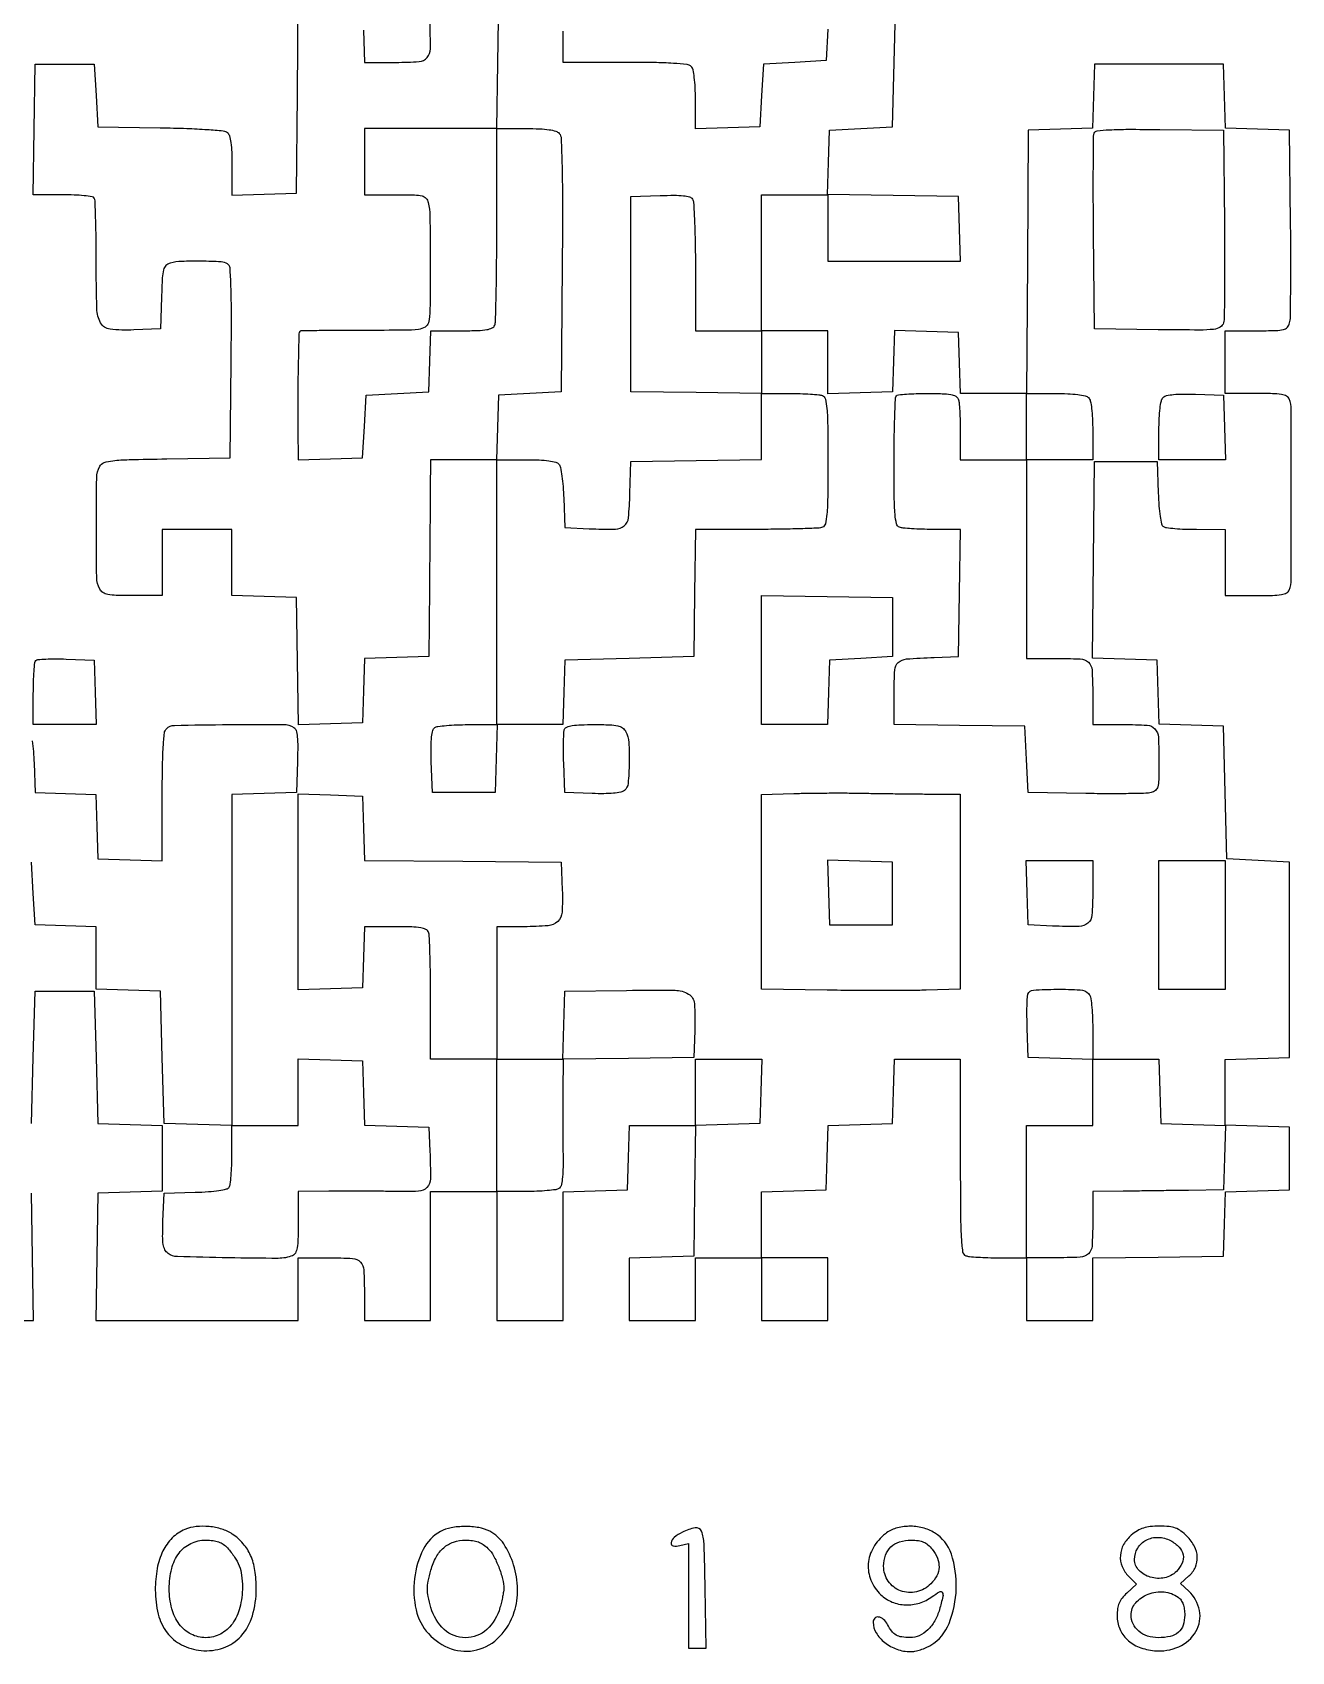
# Model space of a CAD drawing. Extents: x 156 to 936, y 95 to 969.
# Drawn here: x 574.7 to 936.1, y 95 to 559.6 of the extents above; entities that cross this region are included whole.
import ezdxf

# ---------------------------------------------------------------- set-up
doc = ezdxf.new("R2010")
doc.units = 0

msp = doc.modelspace()

# ---------------------------------------------------------------- linework, layer by layer
for points in [[(574.5, 246.5), (575, 265.5), (575.5, 284.5), (584, 284.5), (592.5, 284.5), (593, 265.5), (593.5, 246.5), (602.75, 246.212474), (612, 245.924948), (612, 236.5), (612, 227.075052), (602.75, 226.787526), (593.5, 226.5), (593.227441, 208.25), (592.954883, 190), (621.977441, 190), (651, 190), (651, 199), (651, 208), (659.893011, 208, -0.014293), (666.629342, 207.807402, -0.190034), (668.840438, 206.785965, -0.179949), (669.821795, 204.50542, -0.01257), (670, 197.418213), (670, 190), (679.5, 190), (689, 190), (689, 208.5), (689, 227), (698.5, 227), (708, 227), (708, 208.5), (708, 190), (717.5, 190), (727, 190), (727, 208.462474), (727, 226.924948), (736.25, 227.212474), (745.5, 227.5), (745.787526, 236.75), (746.075052, 246), (755.559591, 246), (765.044131, 246), (764.772065, 227.25), (764.5, 208.5), (755.25, 208.212474), (746, 207.924948), (746, 198.962474), (746, 190), (755.5, 190), (765, 190), (765, 199), (765, 208), (774.5, 208), (784, 208), (784, 199), (784, 190), (793.5, 190), (803, 190), (803, 199), (803, 208), (793.5, 208), (784, 208), (784, 217.462474), (784, 226.924948), (793.25, 227.212474), (802.5, 227.5), (802.787036, 236.712964), (803.074071, 245.925929), (812.287036, 246.212964), (821.5, 246.5), (821.787526, 255.75), (822.075052, 265), (831.537526, 265), (841, 265), (841, 237.106989, 0.001482), (841.047441, 221.102837, 0.01238), (841.269618, 213.864913, 0.020733), (841.66906, 209.7558, 0.273), (842.581787, 208.606989, 0.06844), (843.599719, 208.368926, 0.007317), (846.0249, 208.178303, 0.008902), (848.933927, 208.044385, 0.00705), (852.081787, 208), (860, 208), (860, 199), (860, 190), (869.5, 190), (879, 190), (879, 198.977935), (879, 207.955869), (897.75, 208.227935), (916.5, 208.5), (916.787036, 217.712964), (917.074071, 226.925929), (926.287036, 227.212964), (935.5, 227.5), (935.5, 236.5), (935.5, 245.5), (926.25, 245.787526), (917, 246.075052), (917, 255.5), (917, 264.924948), (926.25, 265.212474), (935.5, 265.5), (935.5, 293.5), (935.5, 321.5), (926.5, 322), (917.5, 322.5), (917, 341.5), (916.5, 360.5), (907.287036, 360.787036), (898.074071, 361.074071), (897.787036, 370.287036), (897.5, 379.5), (888.234491, 379.787731), (878.968982, 380.075462), (879.234491, 408.287731), (879.5, 436.5), (888.5, 436.5), (897.5, 436.5), (897.792098, 427.532999, 0.009786), (897.991711, 423.707636, 0.020298), (898.326695, 420.737125, 0.020215), (898.75425, 418.552989, 0.195149), (899.292098, 417.798312, 0.112618), (900.144238, 417.495093, 0.008743), (902.568616, 417.251635, 0.011595), (905.501991, 417.077158, 0.008591), (908.75, 417.015313), (917, 417), (917, 407.5), (917, 398), (925.893011, 398, 0.00673), (930.571713, 398.062976, 0.034532), (933.154102, 398.311531, 0.06988), (934.653872, 398.782907, 0.192406), (935.393011, 399.581787, 0.091131), (935.951795, 402.573538, 0.000722), (935.987056, 427, 0.000722), (935.951795, 451.426462, 0.091131), (935.393011, 454.418213, 0.192406), (934.653872, 455.217093, 0.06988), (933.154102, 455.688469, 0.034532), (930.571713, 455.937024, 0.00673), (925.893011, 456), (917, 456), (917, 465), (917, 474), (925.980948, 474, 0.004718), (931.547349, 474.05252, 0.05329), (933.733065, 474.327943, 0.154152), (934.853609, 474.996168, 0.122466), (935.511889, 476.25, 0.056278), (935.724366, 477.910045, 0.001377), (935.817795, 485.623438, 0.002973), (935.848704, 494.682513, 0.002017), (935.780941, 505), (935.5, 531.5), (926.287036, 531.787036), (917.074071, 532.074071), (916.787036, 541.287036), (916.5, 550.5), (898, 550.5), (879.5, 550.5), (879.212964, 541.287036), (878.925929, 532.074071), (869.712964, 531.787036), (860.5, 531.5), (860.237975, 493.75), (859.97595, 456), (850.526908, 456), (841.077866, 456), (840.788933, 464.75), (840.5, 473.5), (831.289473, 473.787003), (822.078945, 474.074007), (821.789473, 465.287003), (821.5, 456.5), (812.25, 456.212474), (803, 455.924948), (803, 464.962474), (803, 474), (793.5, 474), (784, 474), (784, 493.5), (784, 513), (793.5, 513), (803, 513), (803, 503.5), (803, 494), (822.037526, 494), (841.075052, 494), (840.787526, 503.25), (840.5, 512.5), (821.712768, 512.772202), (802.925536, 513.044404), (803.212768, 522.272202), (803.5, 531.5), (812.5, 532), (821.5, 532.5), (822, 551), (822.5, 569.5)], [(708.5, 569.5), (708.227935, 550.75), (707.955869, 532), (716.35549, 532, -0.009494), (720.288733, 531.925307, -0.026343), (723.042479, 531.674997, -0.036241), (724.930431, 531.261186, -0.14854), (725.897999, 530.622903, -0.165245), (726.474645, 529.114716, -0.003639), (726.715525, 521.18942, -0.00594), (726.840096, 510.093641, -0.001695), (726.770444, 492.872903), (726.5, 456.5), (717.5, 456), (708.5, 455.5), (708.212474, 446.25), (707.924948, 437), (716.340029, 437, -0.009847), (720.153251, 436.924898, -0.024175), (722.945269, 436.679335, -0.030203), (724.911654, 436.287979, -0.156568), (725.833879, 435.700164, -0.126595), (726.271826, 434.772011, -0.012295), (726.682026, 432.299919, -0.014976), (727.015093, 429.281363, -0.011302), (727.206324, 425.950164), (727.5, 417.5), (734.479083, 417.199088, 0.012739), (742.057347, 417.065605, 0.177046), (744.578192, 418.009645, 0.194277), (745.776454, 420.321238, 0.015844), (746.212602, 427.259666), (746.5, 436.5), (765.25, 436.772065), (784, 437.044131), (784, 446.5), (784, 455.955869), (765.25, 456.227935), (746.5, 456.5), (746.5, 484.5), (746.5, 512.5), (754.914347, 512.793098, -0.008519), (758.914541, 512.864234, -0.027159), (761.5815, 512.721251, -0.039341), (763.340297, 512.389362, -0.187221), (764.149034, 511.793098, -0.128488), (764.47857, 510.763477, -0.002861), (764.732898, 505.51891, -0.006287), (764.919391, 499.337338, -0.004187), (764.984687, 492.25), (765, 474), (774.5, 474), (784, 474), (784, 465), (784, 456), (791.918213, 456, -0.00705), (795.066073, 455.955615, -0.008902), (797.9751, 455.821697, -0.007317), (800.400281, 455.631074, -0.06844), (801.418213, 455.393011, -0.248646), (802.287914, 454.395349, -0.036527), (802.720076, 451.657417, -0.018394), (802.948864, 446.766599, -0.00249), (803, 436.5, -0.00249), (802.948864, 426.233401, -0.018394), (802.720076, 421.342583, -0.036527), (802.287914, 418.604651, -0.248646), (801.418213, 417.606989, -0.081387), (800.244749, 417.364235, -0.002401), (795.191102, 417.178303, -0.004745), (789.220935, 417.044049, -0.003248), (782.440771, 417), (765.045117, 417), (764.772559, 398.75), (764.5, 380.5), (746, 380), (727.5, 379.5), (727.212474, 370.25), (726.924948, 361), (717.498686, 361), (708.072424, 361), (707.786212, 351.25), (707.5, 341.5), (698.5, 341.5), (689.5, 341.5), (689.208654, 350.41543, -0.007874), (689.136581, 354.674656, -0.025891), (689.278743, 357.481964, -0.03736), (689.608404, 359.324421, -0.190691), (690.208654, 360.150117, -0.110447), (691.10652, 360.473134, -0.009524), (693.544105, 360.733216, -0.01219), (696.496014, 360.919039, -0.009158), (699.75, 360.984687), (708, 361), (708, 399), (708, 437), (698.5, 437), (689, 437), (688.916583, 428.25, 0.000134), (688.87364, 423.615372, 0.000037), (688.808736, 416.342188, 0.000037), (688.736478, 408.10741, 0.000039), (688.666583, 400), (688.5, 380.5), (679.287036, 380.212964), (670.074071, 379.925929), (669.787036, 370.712964), (669.5, 361.5), (660.272703, 361.212775), (651.045405, 360.925549), (650.772703, 379.212775), (650.5, 397.5), (641.25, 397.787526), (632, 398.075052), (632, 407.537526), (632, 417), (622, 417), (612, 417), (612, 407.5), (612, 398), (603.535184, 398, -0.006823), (598.803829, 398.064565, -0.042406), (596.394516, 398.335669, -0.091827), (594.979335, 398.900833, -0.129798), (594.059152, 399.889473, -0.119633), (593.188966, 403.251589, -0.003774), (593.080946, 417.499024, -0.003774), (593.188013, 431.746584, -0.11965), (594.057987, 435.10835, -0.191095), (595.290806, 436.15046, -0.053622), (597.799894, 436.703602, -0.021427), (602.456925, 437.01607, -0.0023), (613.273159, 437.227531), (631.5, 437.5), (631.765825, 464.931203, 0.001979), (631.845401, 478.813182, 0.009294), (631.711232, 486.79195, 0.00833), (631.437926, 492.036907, 0.238497), (630.765825, 493.16589, 0.129758), (628.854485, 493.772895, 0.009123), (623.194442, 493.949471, 0.012887), (617.576606, 493.877377, 0.055891), (614.286107, 493.379156, 0.128699), (613.057677, 492.679182, 0.137237), (612.366029, 491.482624, 0.050018), (612.01544, 489.184515, 0.005038), (611.786107, 483.642811), (611.5, 474.5), (603.861486, 474.209943, -0.035148), (597.003837, 474.431601, -0.247468), (594.315071, 476.223197, -0.118926), (593.219998, 480.321543, -0.006156), (593.054072, 494.094746, 0.003233), (593.013246, 500.679569, 0.00496), (592.88444, 506.381645, 0.001841), (592.707366, 511.272648, 0.129137), (592.470272, 512.048101, 0.220974), (591.897363, 512.42531, 0.010632), (589.56876, 512.72038, 0.015695), (586.704513, 512.930979, 0.010502), (583.418918, 513), (574.955869, 513), (575.227935, 531.75), (575.5, 550.5), (584, 550.5), (592.5, 550.5), (593, 541.5), (593.5, 532.5), (611.426204, 532.226208, -0.004527), (619.018538, 532.041483, -0.009449), (624.9248, 531.732439, -0.006421), (629.490107, 531.347971, -0.150078), (630.676204, 530.853763, -0.154111), (631.279807, 529.916721, -0.032057), (631.678033, 527.975643, -0.024846), (631.925039, 525.194287, -0.009724), (632, 521.340029), (632, 512.924948), (641.25, 513.212474), (650.5, 513.5), (650.765573, 541.75), (651.031147, 570)], [(669.787526, 560.25), (670.075052, 551), (679.018474, 551, 0.016964), (685.739673, 551.228106, 0.202443), (688.011851, 552.374694, 0.176255), (688.942101, 554.883746, 0.012303), (688.800912, 562.520917)], [(803, 560.5), (802.5, 551.5), (793.5, 551), (784.5, 550.5), (784, 541.5), (783.5, 532.5), (774.25, 532.212474), (765, 531.924948), (765, 540.262474, 0.01101), (764.921884, 543.809501, 0.020283), (764.678036, 546.684979, 0.021051), (764.311042, 548.858679, 0.145015), (763.8, 549.8, 0.17093), (762.588868, 550.380286, 0.011288), (758.675375, 550.716292, 0.011908), (753.080768, 550.936048, 0.003861), (744.8, 551), (727, 551), (727, 559.980948, 0.01682)], [(574.682026, 356.299919, -0.014976), (575.015093, 353.281363, -0.011302), (575.206324, 349.950164), (575.5, 341.5), (584.212982, 341.211607), (592.925964, 340.923214), (593.212982, 331.711607), (593.5, 322.5), (602.75, 322.212474), (612, 321.924948), (612, 340.262474, -0.003717), (612.06357, 348.814006, -0.01162), (612.28272, 354.562402, -0.0109), (612.617435, 358.578973, -0.171775), (613.2, 359.8, -0.193756), (615.490363, 360.775456, -0.002573), (631.214732, 361.006839, -0.003237), (646.696336, 361.054739, -0.141423), (649.791346, 360.150117, -0.190691), (650.391596, 359.324421, -0.03736), (650.721257, 357.481964, -0.025891), (650.863419, 354.674656, -0.007874), (650.791346, 350.41543), (650.5, 341.5), (641.25, 341.212474), (632, 340.924948), (632, 293.462474), (632, 246), (641.5, 246), (651, 246), (651, 255.537526), (651, 265.075052), (660.25, 264.787526), (669.5, 264.5), (669.787036, 255.287036), (670.074071, 246.074071), (679.287036, 245.787036), (688.5, 245.5), (688.800912, 238.520917, -0.012654), (688.940082, 230.695307, -0.186355), (687.947717, 228.18167, -0.199847), (685.553916, 227.078583, -0.014853), (678.206875, 227.02269, 0.002586), (673.854449, 227.096358, 0.001639), (668.781082, 227.139354, 0.001646), (663.798511, 227.148847, 0.003042), (659.75, 227.118604), (651, 227), (651, 218.106989, -0.00673), (650.937024, 213.428287, -0.034532), (650.688469, 210.845898, -0.06988), (650.217093, 209.346128, -0.192406), (649.418213, 208.606989, -0.092118), (645.257899, 207.838367, -0.004379), (631.006148, 207.977807, -0.003049), (616.355023, 208.338894, -0.151297), (613.644932, 209.270365, -0.118939), (612.768477, 210.305331, -0.077992), (612.2893, 211.800071, -0.040111), (612.110962, 214.193453, -0.007825), (612.203802, 218.520365), (612.5, 226.5), (621.467001, 226.792098, 0.009786), (625.292364, 226.991711, 0.020298), (628.262875, 227.326695, 0.020215), (630.447011, 227.75425, 0.195149), (631.201688, 228.292098, 0.112486), (631.504875, 229.143444, 0.008794), (631.748365, 231.557979, 0.011635), (631.92284, 234.479656, 0.008629), (631.984687, 237.713788), (632, 245.927576), (622.25, 246.213788), (612.5, 246.5), (612, 265.5), (611.5, 284.5), (602.25, 284.787526), (593, 285.075052), (593, 293.998593), (593, 302.922134), (584.25, 303.211067), (575.5, 303.5), (575, 312.5), (574.5, 321.5)]]:
    msp.add_lwpolyline(points, format="xyb")
for points in [[(670, 522.5), (670, 513), (678.891592, 513, -0.004794), (684.396244, 512.947225, -0.053752), (686.564415, 512.671313, -0.15457), (687.677363, 512.003136, -0.121653), (688.331795, 510.75, -0.057249), (688.804948, 506.97803, -0.002424), (688.880015, 493.492237, -0.00237), (688.825677, 479.98181, -0.05901), (688.356539, 476.297272, -0.199626), (687.413306, 475.026699, -0.105503), (685.522996, 474.383655, -0.027818), (681.566598, 474.137846, -0.00172), (669.792164, 474.102646, 0.001588), (662.863764, 474.083762, 0.002582), (656.980573, 474.018664, 0.000377), (651.766958, 473.930113, 0.195806), (651.475548, 473.805374, 0.191527), (651.199145, 473.153711, 0.000603), (651.003526, 464.045572, 0.003673), (650.883058, 454.72386, 0.004066), (650.906082, 445.712474), (651, 436.924948), (660.25, 437.212474), (669.5, 437.5), (670, 446.5), (670.5, 455.5), (679.5, 456), (688.5, 456.5), (688.788933, 465.25), (689.077866, 474), (697.931944, 474, 0.006774), (702.587627, 474.06308, 0.034654), (705.160359, 474.311801, 0.07006), (706.6553, 474.783343, 0.192048), (707.393011, 475.581787, 0.085473), (707.638057, 476.816774, 0.001104), (707.821697, 484.753025, 0.003165), (707.956091, 493.959151, 0.002067), (708, 504.581787), (708, 532), (689, 532), (670, 532)], [(916.780941, 505, -0.001977), (916.84951, 494.685605, -0.002921), (916.821033, 485.636338, -0.001332), (916.731182, 477.925454, -0.056385), (916.522911, 476.293917, -0.201199), (915.584148, 475.024369, -0.108143), (913.704851, 474.398377, -0.027714), (909.747913, 474.197675, -0.00164), (897.74197, 474.293917), (879.5, 474.5), (879.233499, 501.985808, -0.001668), (879.165929, 512.611092, -0.002601), (879.185882, 521.764054, -0.000734), (879.256352, 529.725961, -0.089258), (879.445632, 530.718916, -0.280145), (880.270138, 531.356316, -0.014458), (883.766408, 531.646835, -0.013546), (889.150823, 531.791713, -0.003139), (898.212133, 531.733108), (916.5, 531.5)], [(840.393011, 454.418213, -0.06844), (840.631074, 453.400281, -0.007317), (840.821697, 450.9751, -0.008902), (840.955615, 448.066073, -0.00705), (841, 444.918213), (841, 437), (850.5, 437), (860, 437), (860, 446.5), (860, 456), (868.3, 456, -0.011084), (871.828493, 455.92177, -0.020332), (874.693122, 455.677711, -0.021091), (876.860329, 455.310542, -0.144849), (877.8, 454.8, -0.144849), (878.310542, 453.860329, -0.021091), (878.677711, 451.693122, -0.020332), (878.92177, 448.828493, -0.011084), (879, 445.3), (879, 437), (869.5, 437), (860, 437), (860, 408.5), (860, 380), (867.918213, 380, -0.01141), (875.400012, 379.829247, -0.175208), (877.747254, 378.85745, -0.195511), (878.800362, 376.650479, -0.014768), (879, 369.893011), (879, 361), (887.893011, 361, -0.01475), (894.649733, 360.800634, -0.195308), (896.856829, 359.748727, -0.175386), (897.828979, 357.404021, -0.011451), (898, 349.937265, -0.005849), (897.943679, 345.122926, -0.059251), (897.661238, 343.143911, -0.157096), (896.993926, 342.106856, -0.111894), (895.75, 341.483537, -0.053901), (894.202744, 341.275019, -0.002978), (889.314063, 341.175744, -0.004581), (883.484344, 341.145502, -0.003332), (877, 341.214485), (860.5, 341.5), (860, 351), (859.5, 360.5), (840.75, 360.772065), (822, 361.044131), (822, 370.003013, -0.014145), (822.189786, 376.710381, -0.199221), (823.215181, 378.833819, -0.165247), (825.526075, 379.811123, -0.009063), (833.5, 380.245668), (840.5, 380.5), (840.772559, 398.75), (841.045117, 417), (833.104346, 417, -0.00703), (829.947843, 417.044384, -0.008884), (827.031526, 417.178303, -0.007293), (824.600358, 417.368909, -0.068502), (823.581787, 417.606989, -0.248425), (822.712415, 418.603434, -0.03667), (822.280022, 421.333113, -0.018449), (822.051171, 426.20933, -0.002501), (822, 436.440322, -0.00342), (822.048123, 443.474953, -0.005398), (822.195833, 449.508511, -0.001638), (822.396768, 454.718435, -0.188064), (822.666667, 455.333333, -0.17274), (823.225589, 455.598717, -0.006592), (825.553989, 455.804167, -0.011152), (828.359193, 455.951638, -0.007555), (831.559678, 456, -0.007572), (835.844582, 455.935105, -0.036743), (838.261382, 455.683483, -0.072956), (839.678861, 455.209264, -0.186076)], [(916.787526, 446.25), (917.075052, 437), (907.537526, 437), (898, 437), (898, 445.3, -0.010869), (898.078193, 448.896692, -0.021373), (898.324495, 451.746533, -0.023516), (898.70151, 453.866807, -0.141534), (899.236619, 454.836619, -0.141627), (900.215618, 455.376564, -0.030081), (902.156875, 455.694801, -0.024175), (904.863904, 455.841129, -0.010354), (908.486619, 455.786619), (916.5, 455.5)], [(592.787526, 370.25), (593.075052, 361), (584.037526, 361), (575, 361), (575, 369.833333, -0.007429), (575.05105, 373.269125, -0.010988), (575.206746, 376.278621, -0.006414), (575.423524, 378.778731, -0.173222), (575.703816, 379.370483, -0.17855), (576.286747, 379.639255, -0.007766), (578.564452, 379.783202, -0.012381), (581.319749, 379.846095, -0.008434), (584.453816, 379.787149), (592.5, 379.5)], [(744.964816, 359.065741, -0.106729), (745.87883, 355.872074, -0.021971), (746.009357, 349.981917, -0.017974), (745.670347, 344.115342, -0.198655), (744.594796, 342.078674, -0.126804), (743.568167, 341.594776, -0.023545), (741.485252, 341.298867, -0.021342), (738.735348, 341.157498, -0.01153), (735.344796, 341.206229), (727.5, 341.5), (727.206869, 349.916411, -0.006125), (727.131923, 353.23728, -0.008183), (727.150171, 356.252242, -0.006003), (727.236697, 358.764851, -0.080166), (727.425484, 359.666411, -0.220823), (728.073166, 360.294093, -0.044921), (729.664091, 360.692306, -0.02981), (732.149804, 360.931365, -0.009069), (735.933431, 361, -0.0074), (740.407308, 360.933784, -0.045377), (742.695822, 360.657161, -0.096493), (744.053158, 360.077882, -0.121501)], [(669.787321, 331.26551), (670.074641, 322.03102), (698.287321, 321.76551), (726.5, 321.5), (726.796198, 313.520365, -0.024754), (726.7176, 307.179672, -0.188489), (725.484212, 304.521953, -0.172538), (722.711576, 303.277182, -0.02007), (715.80887, 303), (708, 303), (708, 284), (708, 265), (717.463788, 265), (726.927576, 265), (727.213788, 274.75), (727.5, 284.5), (745.225902, 284.729286, -0.005846), (759.151981, 284.746585, -0.130891), (763.003216, 283.677606, -0.24823), (764.680641, 280.960704, -0.026054), (764.79184, 273.237562), (764.5, 265.5), (745.75, 265.227935), (727, 264.955869), (726.933947, 255.727935, 0.001663), (726.917936, 251.549633, 0.001003), (726.92536, 246.595825, 0.001004), (726.952494, 241.673002, 0.001759), (726.99747, 237.598276, -0.008179), (726.989874, 233.383967, -0.025722), (726.793234, 230.562988, -0.036226), (726.427377, 228.695401, -0.187083), (725.813523, 227.863589, -0.10988), (724.903682, 227.535316, -0.00973), (722.46241, 227.27081, -0.012345), (719.505577, 227.081972, -0.009309), (716.25, 227.015313), (708, 227), (708, 246), (708, 265), (698.5, 265), (689, 265), (689, 282.418213, 0.003244), (688.955951, 289.207024, 0.00474), (688.821697, 295.184475, 0.002396), (688.635772, 300.244542, 0.081401), (688.393011, 301.418213, 0.192048), (687.6553, 302.216657, 0.07006), (686.160359, 302.688199, 0.034654), (683.587627, 302.93692, 0.006774), (678.931944, 303), (670.077866, 303), (669.788933, 294.25), (669.5, 285.5), (660.25, 285.212474), (651, 284.924948), (651, 313), (651, 341.075052), (660.25, 340.787526), (669.5, 340.5)], [(831.75, 341.063793), (841, 341), (841, 313.036212), (841, 285.072424), (831.25, 284.786212, -0.005573), (826.247186, 284.695144, -0.001813), (818.85625, 284.669796, -0.001807), (810.643566, 284.70109, -0.002035), (802.75, 284.791817), (784, 285.083634), (784, 313.004291), (784, 340.924948), (793.25, 341.212474, -0.004156), (797.51219, 341.309506, -0.002297), (802.720312, 341.360841, -0.002289), (807.999661, 341.364454, -0.003681), (812.5, 341.313793, 0.000868), (817.000323, 341.237811, 0.00054), (822.279688, 341.163546, 0.000542), (827.487862, 341.101549, 0.000981)], [(879, 313.019052, -0.01682), (878.772817, 306.267676, -0.202101), (877.627338, 303.990719, -0.176722), (875.11956, 303.058134, -0.012322), (867.479083, 303.199088), (860.5, 303.5), (860.212474, 312.75), (859.924948, 322), (869.462474, 322), (879, 322)], [(877.8, 283.8, -0.147006), (878.316915, 282.838945, -0.020534), (878.681818, 280.584848, -0.019692), (878.923212, 277.57572, -0.010168), (879, 273.8), (879, 265), (888.462474, 265), (897.924948, 265), (898.212474, 255.75), (898.5, 246.5), (907.787023, 246.211984), (917.074046, 245.923969), (916.787023, 236.711984), (916.5, 227.5), (906.5, 227.353259, -0.000203), (902.034694, 227.289552, -0.000132), (896.867188, 227.219291, -0.000132), (891.818213, 227.153308, -0.000251), (887.75, 227.103259), (879, 227), (879, 218.106989, -0.014768), (878.800362, 211.349521, -0.195511), (877.747254, 209.14255, -0.175208), (875.400012, 208.170753, -0.01141), (867.918213, 208), (860, 208), (860, 227), (860, 246), (869.5, 246), (879, 246), (879, 255.462474), (879, 264.924948), (869.75, 265.212474), (860.5, 265.5), (860.206869, 273.916411, -0.006125), (860.131923, 277.23728, -0.008183), (860.150171, 280.252242, -0.006003), (860.236697, 282.764851, -0.080166), (860.425484, 283.666411, -0.293248), (861.972121, 284.803321, -0.013925), (868.713959, 285.043009, -0.01649), (875.407447, 284.873708, -0.183813)], [(618.5, 130.045972, 0.097971), (614.867771, 127.627034, 0.083377), (612.181952, 123.877538, 0.070072), (610.543114, 118.853343, 0.043939), (610.001554, 112.6849, 0.060493), (610.848421, 105.725371, 0.101866), (613.370972, 100.435379, 0.114546), (617.525541, 96.973455, 0.091527), (623.135764, 95.335487, 0.109106), (629.531938, 96.079696, 0.127286), (634.614084, 99.455999, 0.11177), (637.861825, 105.281659, 0.071036), (638.981996, 113, 0.037954), (638.589727, 118.321572, 0.065807), (637.362952, 122.573767, 0.075077), (635.22174, 125.972609, 0.067551), (632.102117, 128.730067, 0.0729), (629.123342, 130.144853, 0.050399), (625.45822, 130.876965, 0.050334), (621.714318, 130.861459, 0.071992)], [(691.841427, 129.475929, 0.153555), (686.879624, 124.343542, 0.086725), (684.375289, 115.974428, 0.084257), (684.827481, 107.006196, 0.130267), (688.373172, 100.154986, 0.124647), (694.904245, 95.818526, 0.147614), (702.279203, 95.486352, 0.142003), (708.814263, 99.317282, 0.112534), (713.001877, 106.393918, 0.083792), (713.940586, 112.912827, 0.06801), (712.814134, 119.893443, 0.072098), (709.990396, 125.895363, 0.128158), (705.953117, 129.524244, 0.076842), (702.83235, 130.571847, 0.043505), (698.849301, 130.905331, 0.043592), (694.888611, 130.545693, 0.080142)], [(761.25, 129.266966, 0.0524), (758.908906, 127.767927, 0.177961), (757.985285, 126.242085, 0.415761), (758.587512, 125.354117, 0.108602), (760.5, 125.410644), (763, 126.038104), (763, 111.019052), (763, 96), (765.523614, 96), (768.047228, 96), (767.773614, 113.237194, 0.003866), (767.472216, 126.003186, 0.089024), (766.718468, 129.558395, 0.357152), (764.951468, 130.519661, 0.069361)], [(819.513679, 128.8321, 0.093563), (816.061009, 124.877161, 0.114169), (814.595215, 120.201032, 0.117717), (815.34938, 115.465964, 0.104001), (818.174004, 111.333294, 0.094806), (821.405555, 109.239396, 0.087314), (825.277983, 108.407119, 0.085082), (829.289238, 108.940673, 0.083857), (832.91622, 110.779937, -0.028545), (835.047682, 112.175074, -0.415475), (835.834534, 111.961483, -0.191224), (836.0013, 110.780629, -0.010428), (835.023882, 107.08327, -0.057555), (833.654333, 103.79165, -0.074927), (831.658464, 101.213845, -0.085201), (829.225745, 99.576577, -0.107252), (826.575686, 99.015313, -0.035632), (824.182767, 99.198035, -0.094444), (822.569559, 99.761025, -0.09908), (821.321759, 100.859007, -0.041761), (820.11452, 102.75, 0.086049), (818.96149, 104.246792, 0.145498), (817.549705, 104.935328, 0.244781), (816.46899, 104.582788, 0.196302), (816, 103.434259, 0.137972), (816.859501, 100.378785, 0.089001), (819.316273, 97.611112, 0.08136), (822.825722, 95.671319, 0.08619), (826.70034, 95.003738, 0.051339), (827.993631, 95.138626, 0.025821), (829.58236, 95.5581, 0.025334), (831.195798, 96.166191, 0.03414), (832.580035, 96.885678, 0.163815), (837.781255, 103.080153, 0.085446), (839.839, 113.065412, 0.08686), (838.432688, 123.00667, 0.179236), (833.634961, 129.08092, 0.076041), (830.185799, 130.522086, 0.065496), (826.278649, 130.966224, 0.067699), (822.521624, 130.387604, 0.094912)], [(890.076725, 128.411106, 0.091333), (887.85625, 125.715939, 0.110452), (886.930676, 122.57947, 0.113434), (887.438468, 119.411915, 0.100471), (889.286383, 116.622708), (891.572766, 114.336325), (888.786383, 111.783336, 0.03806), (887.429768, 110.335835, 0.067823), (886.589821, 108.939268, 0.066467), (886.144093, 107.349153, 0.035154), (886, 105.302265, 0.098881), (886.754121, 101.526265, 0.106256), (888.893392, 98.43894, 0.096674), (892.301695, 96.300344, 0.068793), (896.703248, 95.268582, 0.127399), (903.733793, 96.407143, 0.159888), (908.621656, 100.790868, 0.179719), (909.634673, 106.800898, 0.160028), (906.551523, 112.36467), (904.183932, 114.558879), (906.591966, 116.703772, 0.103619), (908.449257, 119.215943, 0.119408), (909.017997, 122.134844, 0.109304), (908.195458, 125.189953, 0.076312), (906.076923, 128.076923, 0.034035), (904.327141, 129.603432, 0.074105), (902.768494, 130.457704, 0.065949), (900.91449, 130.875654, 0.022508), (898.153648, 131, 0.024142), (895.51817, 130.872673, 0.053459), (893.549654, 130.46673, 0.059736), (891.849856, 129.688169, 0.037684)], [(630.700723, 124.75, -0.034921), (632.77082, 122.131433, -0.058343), (634.072578, 119.646686, -0.057857), (634.771745, 116.913591, -0.033727), (635, 113.533623, -0.061579), (634.271142, 107.637974, -0.095196), (632.110842, 102.999041, -0.114517), (628.737184, 100.057304, -0.122881), (624.5, 99, -0.117949), (620.254327, 100.015672, -0.115059), (616.882819, 102.848174, -0.097396), (614.728866, 107.321234, -0.063734), (614, 113.016082, -0.060455), (614.705146, 118.826708, -0.100972), (616.807711, 123.260686, -0.12043), (620.163323, 126.013526, -0.112302), (624.5, 127, -0.030029), (626.561372, 126.876087, -0.057063), (628.175931, 126.491089, -0.065677), (629.507509, 125.79912, -0.055461)], [(705.463184, 124.627725, -0.071664), (707.066024, 122.485319, -0.032026), (708.553885, 119.285158, -0.032033), (709.639065, 115.86366, -0.060846), (709.988846, 113, -0.040312), (709.922639, 112.18014, -0.009094), (709.672974, 110.803016, -0.009367), (709.325173, 109.219966, -0.00896), (708.913537, 107.627288, -0.138911), (705.098481, 101.361208, -0.189171), (699, 98.96827, -0.189171), (692.901519, 101.361208, -0.138911), (689.086463, 107.627288, -0.016035), (688.307694, 110.826608, -0.051755), (688.08232, 113.000815, -0.051724), (688.308189, 115.175662, -0.016001), (689.087847, 118.377725, -0.056939), (690.604313, 122.124398, -0.089369), (692.77389, 124.825974, -0.097959), (695.58922, 126.440247, -0.081511), (699, 127, -0.03249), (701.042272, 126.867152, -0.055523), (702.699737, 126.460055, -0.060584), (704.125805, 125.730633, -0.047931)], [(832.92742, 124.365141, -0.069391), (834.441113, 121.769539, -0.10739), (834.892335, 119.224007, -0.110539), (834.24383, 116.773454, -0.076778), (832.545455, 114.454545, -0.138807), (828.435049, 112.157803, -0.149289), (823.856587, 112.445229, -0.154682), (820.332677, 115.21429, -0.150585), (819, 119.538955, -0.084839), (819.536404, 122.677498, -0.119856), (821.077569, 125.044655, -0.11515), (823.587484, 126.501163, -0.074266), (826.92742, 127, -0.032307), (828.967285, 126.868058, -0.071272), (830.467906, 126.450348, -0.077821), (831.708712, 125.656574, -0.044989)], [(901.315741, 126.850296, -0.079448), (903.786582, 124.998813, -0.146306), (904.933596, 122.788098, -0.153923), (904.651024, 120.392089, -0.090888), (903, 118, -0.147587), (899.630442, 116.192581, -0.120655), (895.526842, 116.36038, -0.132962), (892.244847, 118.35183, -0.192588), (891, 121.463858, -0.136571), (891.902515, 124.706417, -0.137521), (894.34877, 127.006184, -0.129036), (897.768889, 127.787389, -0.11359)], [(903.50887, 110.617172, -0.081012), (904.338566, 109.774694, -0.065616), (904.930821, 108.650946, -0.055146), (905.284206, 107.230395, -0.033421), (905.4, 105.5, -0.07725), (904.942462, 102.556254, -0.139467), (903.60403, 100.537822, -0.123634), (901.270198, 99.375421, -0.054072), (897.80887, 99, -0.076801), (894.737677, 99.474538, -0.097199), (892.222413, 100.849907, -0.107209), (890.583044, 102.949117, -0.112828), (890, 105.5, -0.183037), (891.327009, 109.00353, -0.121738), (894.900807, 111.471555, -0.111556), (899.485189, 112.117152, -0.13814)]]:
    msp.add_lwpolyline(points, format="xyb", close=True)
for points in [[(821.5, 389), (821.5, 380.5), (812.5, 380), (803.5, 379.5), (803.212474, 370.25), (802.924948, 361), (793.462474, 361), (784, 361), (784, 379.522065), (784, 398.044131), (802.75, 397.772065), (821.5, 397.5)], [(803.211971, 312.788029), (803.5, 303.5), (812.5, 303.5), (821.5, 303.5), (821.5, 312.5), (821.5, 321.5), (812.211971, 321.788029), (802.923942, 322.076058)], [(917, 303.5), (917, 285), (907.5, 285), (898, 285), (898, 303.5), (898, 322), (907.5, 322), (917, 322)], [(783.787526, 255.75), (783.5, 246.5), (774.25, 246.212474), (765, 245.924948), (765, 255.462474), (765, 265), (774.537526, 265), (784.075052, 265)]]:
    msp.add_lwpolyline(points, close=True)
msp.add_lwpolyline([(565.522559, 190), (575.045117, 190), (574.772559, 208.25), (574.5, 226.5)])

doc.saveas('drawing.dxf')
